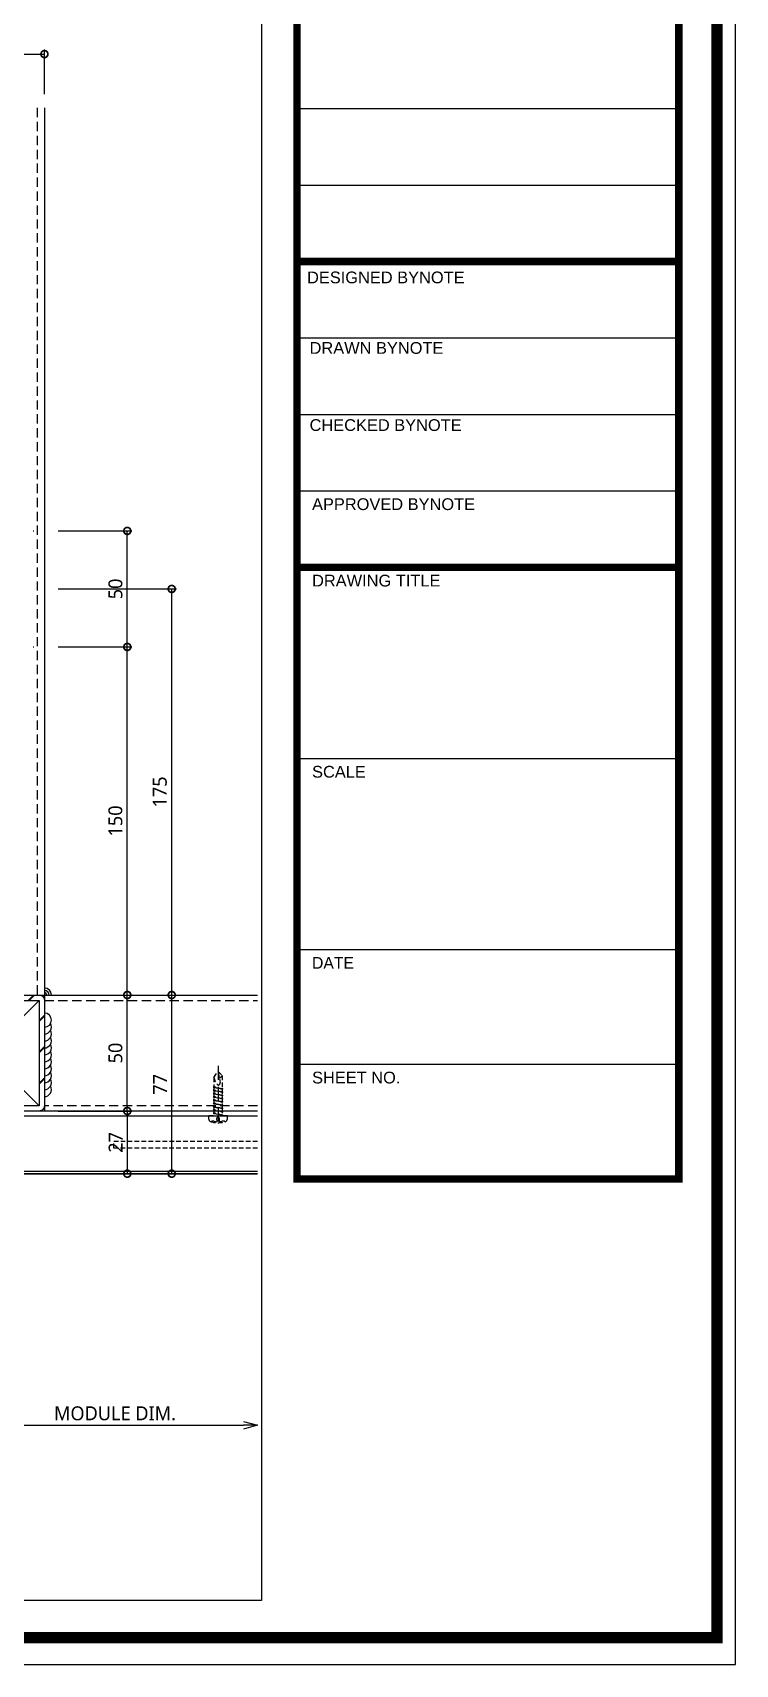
# Model space of a CAD drawing. Header units: millimetres. Extents: x 3584 to 9537, y 842 to 7828.
# Drawn here: x 6472 to 6776, y 1887 to 2591 of the extents above; entities that cross this region are included whole.
import ezdxf

# ---------------------------------------------------------------- set-up
doc = ezdxf.new("R2010")
doc.units = ezdxf.units.MM
doc.set_wipeout_variables(frame=1)
for name, pattern in [('CENTER', [50.8, 31.75, -6.35, 6.35, -6.35]), ('DOT2', [3.175, 0, -3.175]), ('HIDDEN', [3, 2, -1])]:
    doc.linetypes.add(name, pattern=pattern)
doc.layers.get('DEFPOINTS').update_dxf_attribs({"color": 142, "lineweight": 30})
for name, color, linetype in [('0-CEN', 1, 'CENTER'), ('0-DIM', 7, 'Continuous'), ('0-WELDING', 1, 'Continuous'), ('2', 2, 'Continuous'), ('2-SCREW-BOLT', 2, 'Continuous'), ('4', 4, 'Continuous'), ('7', 7, 'Continuous'), ('Net truc', 31, 'CENTER'), ('nt', 34, 'Continuous'), ('TE 07', 7, 'Continuous')]:
    doc.layers.add(name, color=color, linetype=linetype)
doc.layers.add('1-2', color=10, linetype='DOT2', lineweight=35)
doc.layers.add('def', color=213, linetype='Continuous', plot=False)
doc.styles.get("Standard").update_dxf_attribs({"font": 'arial.ttf'})
doc.styles.add('맑은고딕', font='malgun.ttf')
doc.dimstyles.new('HD-2', dxfattribs={"dimscale": 2, "dimtxt": 3, "dimasz": 3, "dimexe": 1, "dimexo": 3, "dimgap": 1, "dimtad": 1, "dimdec": 1, "dimzin": 12, "dimdsep": 46, "dimtxsty": '맑은고딕', "dimblk": 'DOTSMALL', "dimcen": 1, "dimclrd": 2, "dimclre": 2, "dimclrt": 7, "dimadec": 1, "dimazin": 2, "dimtfac": 1, "dimtdec": 1, "dimtix": 1, "dimtmove": 2, "dimatfit": 3, "dimfxl": 1, "dimtolj": 1, "dimtzin": 12, "dimlwd": -1, "dimlwe": -1, "dimarcsym": 0})

# ---------------------------------------------------------------- blocks, each defined once
blk = doc.blocks.new('50X50X2.3T')
h = blk.add_hatch()
h.set_pattern_fill('ANSI32', color=8)
h.set_pattern_definition([(45, (0, 0), (-6.7352, 6.7352), []), (45, (0.449, 0), (-6.7352, 6.7352), [])])
edge = h.paths.add_edge_path()
edge.add_line((-22.7, 25), (22.7, 25))
edge.add_arc((22.7, 22.7), 2.3, 0, 90, ccw=False)
edge.add_line((25, 22.7), (25, -22.7))
edge.add_arc((22.7, -22.7), 2.3, -90, 0, ccw=False)
edge.add_line((22.7, -25), (-22.7, -25))
edge.add_arc((-22.7, -22.7), 2.3, 180, 270, ccw=False)
edge.add_line((-25, -22.7), (-25, 22.7))
edge.add_arc((-22.7, 22.7), 2.3, 90, 180, ccw=False)
h.paths.add_polyline_path([(-22.7, 22.7), (22.7, 22.7), (22.7, -22.7), (-22.7, -22.7)], flags=16)
at = {"layer": '0-CEN'}
for p, q in [((-22.7, 22.7), (22.7, -22.7)), ((22.7, 22.7), (-22.7, -22.7))]:
    blk.add_line(p, q, dxfattribs=at)
at = {"layer": '7'}
blk.add_lwpolyline([(-22.7, 25), (22.7, 25, -0.414214), (25, 22.7), (25, -22.7, -0.414214), (22.7, -25), (-22.7, -25, -0.414214), (-25, -22.7), (-25, 22.7, -0.414214)], format="xyb", close=True, dxfattribs=at)
blk.add_lwpolyline([(-22.7, 22.7), (22.7, 22.7), (22.7, -22.7), (-22.7, -22.7)], close=True, dxfattribs=at)
at = {"layer": 'def'}
blk.add_lwpolyline([(-25, 25), (25, 25), (25, -25), (-25, -25)], close=True, dxfattribs=at)
blk = doc.blocks.new('WL03')
for radius in [3, 2, 1]:
    blk.add_arc((0, 0), radius, 0, 90)
blk = doc.blocks.new('WE-03')
at = {"layer": '0-WELDING'}
blk.add_blockref('WL03', (0, 0), dxfattribs=at)
blk = doc.blocks.new('_DOTSMALL')
at = {"color": 0, "linetype": 'ByBlock', "const_width": 0.5}
blk.add_lwpolyline([(-0.0625, 0, 1), (0.0625, 0, 1)], format="xyb", close=True, dxfattribs=at)
blk = doc.blocks.new('_Open30')
at = {"color": 0, "linetype": 'ByBlock', "lineweight": -2}
for p, q in [((-1, 0.27), (0, 0)), ((0, 0), (-1, -0.27)), ((0, 0), (-1, 0))]:
    blk.add_line(p, q, dxfattribs=at)
blk = doc.blocks.new('*D60')
at = {"layer": '0-DIM', "color": 2, "transparency": 16777216}
for p, q in [((6452.58, 2091.88), (6452.58, 1988.36)), ((6452.58, 1990.36), (6563.46, 1990.36))]:
    blk.add_line(p, q, dxfattribs=at)
at = {"layer": 'DEFPOINTS', "color": 0, "transparency": 16777216}
for p in [(6452.58, 2097.88), (6569.46, 2098.78), (6569.46, 1990.36)]:
    blk.add_point(p, dxfattribs=at)
at = {"layer": '0-DIM', "color": 2, "transparency": 16777216, "xscale": 6, "yscale": 6, "zscale": 6, "rotation": 180}
blk.add_blockref('_DOTSMALL', (6452.58, 1990.36), dxfattribs=at)
at = {"layer": '0-DIM', "color": 2, "transparency": 16777216, "xscale": 6, "yscale": 6, "zscale": 6}
blk.add_blockref('_Open30', (6569.46, 1990.36), dxfattribs=at)
at = {"layer": '0-DIM', "color": 7, "transparency": 16777216, "insert": (6508.02, 1995.46), "char_height": 6, "attachment_point": 5, "style": '맑은고딕'}
blk.add_mtext('\\A1;MODULE DIM.', dxfattribs=at)
blk = doc.blocks.new('*D71')
at = {"layer": '0-DIM', "color": 2, "transparency": 16777216}
for p, q in [((6427.58, 2564.05), (6427.58, 2583.26)), ((6427.58, 2581.26), (6477.58, 2581.26)), ((6477.58, 2564.05), (6477.58, 2583.26))]:
    blk.add_line(p, q, dxfattribs=at)
at = {"layer": 'DEFPOINTS', "color": 0, "transparency": 16777216}
for p in [(6477.58, 2581.26), (6427.58, 2558.05), (6477.58, 2558.05)]:
    blk.add_point(p, dxfattribs=at)
at = {"layer": '0-DIM', "color": 2, "transparency": 16777216, "xscale": 6, "yscale": 6, "zscale": 6, "rotation": 180}
blk.add_blockref('_DOTSMALL', (6427.58, 2581.26), dxfattribs=at)
at = {"layer": '0-DIM', "color": 2, "transparency": 16777216, "xscale": 6, "yscale": 6, "zscale": 6}
blk.add_blockref('_DOTSMALL', (6477.58, 2581.26), dxfattribs=at)
at = {"layer": '0-DIM', "color": 7, "transparency": 16777216, "insert": (6452.58, 2586.36), "char_height": 6, "attachment_point": 5, "style": '맑은고딕'}
blk.add_mtext('\\A1;50', dxfattribs=at)
blk = doc.blocks.new('*U44')
at = {"layer": '0-WELDING'}
for centre, end in [((3, 0), 180), ((6, 0), 120), ((9, 0), 120), ((12, 0), 120), ((15, 0), 120), ((18, 0), 120), ((21, 0), 120), ((24, 0), 120), ((27, 0), 120), ((30, 0), 120), ((33, 0), 120)]:
    blk.add_arc(centre, 3, 0, end, dxfattribs=at)
blk = doc.blocks.new('*D48')
at = {"layer": '0-DIM', "color": 2, "transparency": 16777216}
for p, q in [((6483.58, 2125.78), (6515.33, 2125.78)), ((6513.33, 2125.78), (6513.33, 2098.78)), ((6483.58, 2098.78), (6515.33, 2098.78))]:
    blk.add_line(p, q, dxfattribs=at)
at = {"layer": 'DEFPOINTS', "color": 0, "transparency": 16777216}
for p in [(6477.58, 2125.78), (6477.58, 2098.78), (6513.33, 2098.78)]:
    blk.add_point(p, dxfattribs=at)
at = {"layer": '0-DIM', "color": 2, "transparency": 16777216, "xscale": 6, "yscale": 6, "zscale": 6}
for p, rotation in [((6513.33, 2125.78), 90), ((6513.33, 2098.78), 270)]:
    blk.add_blockref('_DOTSMALL', p, dxfattribs=dict(at, rotation=rotation))
at = {"layer": '0-DIM', "color": 7, "transparency": 16777216, "insert": (6508.28, 2112.28), "char_height": 6, "attachment_point": 5, "rotation": 90, "style": '맑은고딕'}
blk.add_mtext('\\A1;27', dxfattribs=at)
blk = doc.blocks.new('*D49')
at = {"layer": '0-DIM', "color": 2, "transparency": 16777216}
for p, q in [((6483.58, 2175.78), (6515.33, 2175.78)), ((6513.33, 2125.78), (6513.33, 2175.78)), ((6483.58, 2125.78), (6515.33, 2125.78))]:
    blk.add_line(p, q, dxfattribs=at)
at = {"layer": 'DEFPOINTS', "color": 0, "transparency": 16777216}
for p in [(6477.58, 2175.78), (6513.33, 2175.78), (6477.58, 2125.78)]:
    blk.add_point(p, dxfattribs=at)
at = {"layer": '0-DIM', "color": 2, "transparency": 16777216, "xscale": 6, "yscale": 6, "zscale": 6}
for p, rotation in [((6513.33, 2175.78), 90), ((6513.33, 2125.78), 270)]:
    blk.add_blockref('_DOTSMALL', p, dxfattribs=dict(at, rotation=rotation))
at = {"layer": '0-DIM', "color": 7, "transparency": 16777216, "insert": (6508.23, 2150.78), "char_height": 6, "attachment_point": 5, "rotation": 90, "style": '맑은고딕'}
blk.add_mtext('\\A1;50', dxfattribs=at)
blk = doc.blocks.new('*D50')
at = {"layer": '0-DIM', "color": 2, "transparency": 16777216}
for p, q in [((6483.58, 2175.78), (6534.49, 2175.78)), ((6532.49, 2098.78), (6532.49, 2175.78)), ((6483.58, 2098.78), (6534.49, 2098.78))]:
    blk.add_line(p, q, dxfattribs=at)
at = {"layer": 'DEFPOINTS', "color": 0, "transparency": 16777216}
for p in [(6477.58, 2175.78), (6532.49, 2175.78), (6477.58, 2098.78)]:
    blk.add_point(p, dxfattribs=at)
at = {"layer": '0-DIM', "color": 2, "transparency": 16777216, "xscale": 6, "yscale": 6, "zscale": 6}
for p, rotation in [((6532.49, 2175.78), 90), ((6532.49, 2098.78), 270)]:
    blk.add_blockref('_DOTSMALL', p, dxfattribs=dict(at, rotation=rotation))
at = {"layer": '0-DIM', "color": 7, "transparency": 16777216, "insert": (6527.49, 2137.28), "char_height": 6, "attachment_point": 5, "rotation": 90, "style": '맑은고딕'}
blk.add_mtext('\\A1;77', dxfattribs=at)
blk = doc.blocks.new('*D51')
at = {"layer": '0-DIM', "color": 2, "transparency": 16777216}
for p, q in [((6483.58, 2350.78), (6534.49, 2350.78)), ((6532.49, 2175.78), (6532.49, 2350.78)), ((6483.58, 2175.78), (6534.49, 2175.78))]:
    blk.add_line(p, q, dxfattribs=at)
at = {"layer": 'DEFPOINTS', "color": 0, "transparency": 16777216}
for p in [(6477.58, 2350.78), (6532.49, 2350.78), (6477.58, 2175.78)]:
    blk.add_point(p, dxfattribs=at)
at = {"layer": '0-DIM', "color": 2, "transparency": 16777216, "xscale": 6, "yscale": 6, "zscale": 6}
for p, rotation in [((6532.49, 2350.78), 90), ((6532.49, 2175.78), 270)]:
    blk.add_blockref('_DOTSMALL', p, dxfattribs=dict(at, rotation=rotation))
at = {"layer": '0-DIM', "color": 7, "transparency": 16777216, "insert": (6527.37, 2263.28), "char_height": 6, "attachment_point": 5, "rotation": 90, "style": '맑은고딕'}
blk.add_mtext('\\A1;175', dxfattribs=at)
blk = doc.blocks.new('*D52')
at = {"layer": '0-DIM', "color": 2, "transparency": 16777216}
for p, q in [((6483.58, 2325.78), (6515.33, 2325.78)), ((6513.33, 2175.78), (6513.33, 2325.78)), ((6483.58, 2175.78), (6515.33, 2175.78))]:
    blk.add_line(p, q, dxfattribs=at)
at = {"layer": 'DEFPOINTS', "color": 0, "transparency": 16777216}
for p in [(6477.58, 2325.78), (6513.33, 2325.78), (6477.58, 2175.78)]:
    blk.add_point(p, dxfattribs=at)
at = {"layer": '0-DIM', "color": 2, "transparency": 16777216, "xscale": 6, "yscale": 6, "zscale": 6}
for p, rotation in [((6513.33, 2325.78), 90), ((6513.33, 2175.78), 270)]:
    blk.add_blockref('_DOTSMALL', p, dxfattribs=dict(at, rotation=rotation))
at = {"layer": '0-DIM', "color": 7, "transparency": 16777216, "insert": (6508.21, 2250.78), "char_height": 6, "attachment_point": 5, "rotation": 90, "style": '맑은고딕'}
blk.add_mtext('\\A1;150', dxfattribs=at)
blk = doc.blocks.new('*D53')
at = {"layer": '0-DIM', "color": 2, "transparency": 16777216}
for p, q in [((6483.58, 2375.78), (6515.33, 2375.78)), ((6513.33, 2325.78), (6513.33, 2375.78)), ((6483.58, 2325.78), (6515.33, 2325.78))]:
    blk.add_line(p, q, dxfattribs=at)
at = {"layer": 'DEFPOINTS', "color": 0, "transparency": 16777216}
for p in [(6477.58, 2375.78), (6513.33, 2375.78), (6477.58, 2325.78)]:
    blk.add_point(p, dxfattribs=at)
at = {"layer": '0-DIM', "color": 2, "transparency": 16777216, "xscale": 6, "yscale": 6, "zscale": 6}
for p, rotation in [((6513.33, 2375.78), 90), ((6513.33, 2325.78), 270)]:
    blk.add_blockref('_DOTSMALL', p, dxfattribs=dict(at, rotation=rotation))
at = {"layer": '0-DIM', "color": 7, "transparency": 16777216, "insert": (6508.23, 2350.78), "char_height": 6, "attachment_point": 5, "rotation": 90, "style": '맑은고딕'}
blk.add_mtext('\\A1;50', dxfattribs=at)
blk = doc.blocks.new('AL-TEMPLATE')
at = {"color": 9}
for p, q in [((2716.82, 1259.85), (2800.02, 1259.85)), ((2716.82, 1243.21), (2800.02, 1243.21)), ((2716.82, 1209.93), (2800.02, 1209.93)), ((2716.82, 1193.29), (2800.02, 1193.29)), ((2716.82, 1176.65), (2800.02, 1176.65)), ((2716.82, 1118.41), (2800.02, 1118.41)), ((2716.82, 1076.81), (2800.02, 1076.81)), ((2716.82, 1051.85), (2800.02, 1051.85))]:
    blk.add_line(p, q, dxfattribs=at)
for points, const_width in [([(1976.34, 1509.45), (2808.34, 1509.45), (2808.34, 927.05), (1976.34, 927.05)], 2.5), ([(2716.82, 1409.8), (2800.02, 1409.8), (2800.02, 1026.89), (2716.82, 1026.89)], 1.66)]:
    blk.add_lwpolyline(points, close=True, dxfattribs=dict(at, const_width=const_width))
at = {"color": 9, "const_width": 1.66}
for points in [[(2716.82, 1226.57), (2800.02, 1226.57)], [(2716.82, 1160.01), (2800.02, 1160.01)]]:
    blk.add_lwpolyline(points, dxfattribs=at)
at = {"layer": 'nt', "color": 254, "linetype": 'Continuous', "ltscale": 2}
blk.add_lwpolyline([(1972.34, 1515.25), (1972.34, 921.25), (2812.34, 921.25), (2812.34, 1515.25)], close=True, dxfattribs=at)
at = {"layer": 'TE 07'}
blk.add_lwpolyline([(1984.07, 1501.32), (2709.08, 1501.32), (2709.08, 935.18), (1984.07, 935.18)], close=True, dxfattribs=at)
at = {"color": 9, "attachment_point": 1}
for s, insert, char_height, width in [('DESIGNED BYNOTE', (2719.01, 1224.39), 2.5559, 438.9676), ('DRAWN BYNOTE', (2719.56, 1209.04), 2.5559, 438.9676), ('CHECKED BYNOTE', (2719.56, 1192.25), 2.5559, 438.9676), ('APPROVED BYNOTE', (2720.1, 1175.04), 2.5559, 438.9676), ('DRAWING TITLE', (2720.1, 1158.4), 2.5559, 438.9675), ('SCALE', (2720.1, 1116.8), 2.556, 438.9675), ('{\\fﾱﾼﾸﾲ|b0|i0|c129|p49;DATE}', (2720.1, 1075.2), 2.5559, 438.9675), ('SHEET NO.', (2720.1, 1050.24), 2.556, 438.9675)]:
    blk.add_mtext(s, dxfattribs=dict(at, insert=insert, char_height=char_height, width=width))

msp = doc.modelspace()

# ---------------------------------------------------------------- linework, layer by layer
at = {"layer": '1-2', "ltscale": 2}
for p, q in [((6427.58, 2375.78), (6477.58, 2375.78)), ((6402.58, 2350.78), (6477.58, 2350.78)), ((6427.58, 2325.78), (6477.58, 2325.78))]:
    msp.add_line(p, q, dxfattribs=at)
at = {"layer": '2', "color": 8, "linetype": 'HIDDEN'}
for p, q in [((6550.73, 2140.24), (6550.73, 2126.74)), ((6554.23, 2141.04), (6554.23, 2126.74)), ((6550.73, 2126.83), (6550.73, 2123.78)), ((6554.23, 2126.83), (6554.23, 2123.78))]:
    msp.add_line(p, q, dxfattribs=at)
msp.add_lwpolyline([(6552.48, 2142.78), (6553.37, 2138.07, -0.346664), (6552.86, 2137.04, -0.325529), (6552.28, 2137.15, -0.145857), (6550.73, 2140.24), (6552.48, 2142.78), (6554.23, 2141.04)], format="xyb", dxfattribs=at)
msp.add_arc((6553.42, 2141.21), 0.825, 230.33383, 347.95578, dxfattribs=at)
at = {"layer": '2-SCREW-BOLT', "color": 8, "linetype": 'HIDDEN'}
for p, q in [((6550.53, 2123.78), (6548.4, 2123.78)), ((6549.98, 2123.78), (6554.98, 2123.78)), ((6549.98, 2123.78), (6554.98, 2123.78)), ((6556.56, 2123.78), (6554.81, 2123.78))]:
    msp.add_line(p, q, dxfattribs=at)
msp.add_lwpolyline([(6548.4, 2123.78), (6548.4, 2122.59, 0.334238), (6549.46, 2121.17, 0.141196), (6555.49, 2121.17, 0.334238), (6556.56, 2122.59), (6556.56, 2123.78)], format="xyb", dxfattribs=at)
msp.add_lwpolyline([(6555.49, 2121.17), (6555.22, 2121.39), (6554.91, 2121.48), (6554.59, 2121.46), (6554.26, 2121.38), (6553.95, 2121.27), (6553.67, 2121.15), (6553.43, 2121.06), (6553.25, 2121.04), (6553.13, 2121.11), (6553.07, 2121.25), (6553.05, 2121.45), (6553.06, 2121.7), (6553.07, 2121.97), (6553.08, 2122.24), (6553.07, 2122.5), (6553.03, 2122.72), (6552.94, 2122.9), (6552.81, 2123.03), (6552.65, 2123.11), (6552.48, 2123.13), (6552.31, 2123.11), (6552.15, 2123.03), (6552.02, 2122.9), (6551.93, 2122.72), (6551.88, 2122.5), (6551.87, 2122.24), (6551.89, 2121.97), (6551.9, 2121.7), (6551.91, 2121.45), (6551.89, 2121.25), (6551.83, 2121.11), (6551.71, 2121.04), (6551.53, 2121.06), (6551.29, 2121.15), (6551, 2121.27), (6550.69, 2121.38), (6550.37, 2121.46), (6550.05, 2121.48), (6549.74, 2121.39), (6549.46, 2121.17)], dxfattribs=at)
at = {"layer": '4'}
msp.add_lwpolyline([(6569.46, 2098.78), (6453.48, 2098.78), (6453.48, 2123.78), (6569.46, 2123.78)], dxfattribs=at)
at = {"layer": '4', "color": 8, "linetype": 'HIDDEN'}
msp.add_lwpolyline([(6569.46, 2109.78), (6507.48, 2109.78), (6507.48, 2112.78), (6569.46, 2112.78)], dxfattribs=at)
at = {"layer": '7', "color": 8, "linetype": 'HIDDEN', "ltscale": 2}
for p, q in [((6474.38, 2558.05), (6474.38, 2175.78)), ((6477.58, 2173.48), (6569.46, 2173.48)), ((6569.46, 2128.08), (6477.58, 2128.08))]:
    msp.add_line(p, q, dxfattribs=at)
at = {"layer": '7'}
for p, q in [((6477.58, 2558.05), (6477.58, 2175.78)), ((6427.58, 2175.78), (6477.58, 2175.78)), ((6477.58, 2175.78), (6569.46, 2175.78)), ((6569.46, 2125.78), (6477.58, 2125.78))]:
    msp.add_line(p, q, dxfattribs=at)
at = {"layer": '7', "color": 4}
msp.add_lwpolyline([(6569.46, 2099.78), (6454.58, 2099.78), (6454.58, 2123.78), (6453.58, 2123.78), (6453.58, 2098.78), (6569.46, 2098.78)], dxfattribs=at)
at = {"layer": 'Net truc', "color": 8, "linetype": 'HIDDEN', "ltscale": 3}
msp.add_line((6552.48, 2145.26), (6552.48, 2118.58), dxfattribs=at)

# ---------------------------------------------------------------- block references
msp.add_blockref('WE-03', (6477.58, 2175.78))
at = {"rotation": 270}
msp.add_blockref('*U44', (6477.58, 2167.98), dxfattribs=at)
at = {"layer": '7'}
msp.add_blockref('50X50X2.3T', (6452.58, 2150.78), dxfattribs=at)

# ---------------------------------------------------------------- dimensions: what is measured, and where the dimension line sits
at = {"layer": '0-DIM'}
dim = msp.add_linear_dim(base=(6477.58, 2581.26), p1=(6427.58, 2558.05), p2=(6477.58, 2558.05), dimstyle='HD-2', dxfattribs=at)
dim.commit()
dim.dimension.update_dxf_attribs({"geometry": '*D71', "text_midpoint": (6452.58, 2586.36)})
for base, p1, p2, picture, middle in [((6513.33, 2375.78), (6477.58, 2325.78), (6477.58, 2375.78), '*D53', (6508.23, 2350.78)), ((6532.49, 2350.78), (6477.58, 2175.78), (6477.58, 2350.78), '*D51', (6527.37, 2263.28)), ((6513.33, 2325.78), (6477.58, 2175.78), (6477.58, 2325.78), '*D52', (6508.21, 2250.78)), ((6513.33, 2175.78), (6477.58, 2125.78), (6477.58, 2175.78), '*D49', (6508.23, 2150.78)), ((6532.49, 2175.78), (6477.58, 2098.78), (6477.58, 2175.78), '*D50', (6527.49, 2137.28)), ((6513.33, 2098.78), (6477.58, 2125.78), (6477.58, 2098.78), '*D48', (6508.28, 2112.28))]:
    dim = msp.add_linear_dim(base=base, p1=p1, p2=p2, angle=90, dimstyle='HD-2', dxfattribs=at)
    dim.commit()
    dim.dimension.update_dxf_attribs({"geometry": picture, "text_midpoint": middle})
dim = msp.add_linear_dim(base=(6569.46, 1990.36), p1=(6452.58, 2097.88), p2=(6569.46, 2098.78), text='MODULE DIM.', dimstyle='HD-2', override={"dimblk1": 'DOTSMALL', "dimblk2": 'Open30', "dimsah": 1, "dimse2": 1}, dxfattribs=at)
dim.commit()
dim.dimension.update_dxf_attribs({"geometry": '*D60', "text_midpoint": (6508.02, 1995.46)})

# ---------------------------------------------------------------- next in the draw order: wipeouts: each hides what was drawn before it
at = {"color": 8, "linetype": 'HIDDEN'}
msp.add_wipeout([(6550.38, 2124.84), (6550.73, 2125.04), (6552.48, 2124.45), (6554.23, 2124.21), (6554.58, 2124.05), (6554.23, 2123.85), (6552.48, 2124.45), (6550.73, 2124.68)], dxfattribs=at)

# ---------------------------------------------------------------- next in the draw order: linework, layer by layer
msp.add_lwpolyline([(6550.38, 2124.84), (6550.73, 2124.68), (6554.23, 2124.21), (6554.58, 2124.05), (6554.23, 2123.85), (6550.73, 2125.04), (6550.38, 2124.84), (6554.58, 2124.05)], close=True, dxfattribs=at)

# ---------------------------------------------------------------- next in the draw order: wipeouts: each hides what was drawn before it
msp.add_wipeout([(6550.38, 2126.25), (6550.73, 2126.45), (6552.48, 2125.86), (6554.23, 2125.62), (6554.58, 2125.46), (6554.23, 2125.26), (6552.48, 2125.86), (6550.73, 2126.09)], dxfattribs=at)

# ---------------------------------------------------------------- next in the draw order: linework, layer by layer
msp.add_lwpolyline([(6550.38, 2126.25), (6550.73, 2126.09), (6554.23, 2125.62), (6554.58, 2125.46), (6554.23, 2125.26), (6550.73, 2126.45), (6550.38, 2126.25), (6554.58, 2125.46)], close=True, dxfattribs=at)

# ---------------------------------------------------------------- next in the draw order: wipeouts: each hides what was drawn before it
msp.add_wipeout([(6550.38, 2127.66), (6550.73, 2127.86), (6552.48, 2127.27), (6554.23, 2127.03), (6554.58, 2126.87), (6554.23, 2126.67), (6552.48, 2127.27), (6550.73, 2127.5)], dxfattribs=at)

# ---------------------------------------------------------------- next in the draw order: linework, layer by layer
msp.add_lwpolyline([(6550.38, 2127.66), (6550.73, 2127.5), (6554.23, 2127.03), (6554.58, 2126.87), (6554.23, 2126.67), (6550.73, 2127.86), (6550.38, 2127.66), (6554.58, 2126.87)], close=True, dxfattribs=at)

# ---------------------------------------------------------------- next in the draw order: wipeouts: each hides what was drawn before it
msp.add_wipeout([(6550.38, 2129.07), (6550.73, 2129.27), (6552.48, 2128.68), (6554.23, 2128.44), (6554.58, 2128.28), (6554.23, 2128.08), (6552.48, 2128.68), (6550.73, 2128.91)], dxfattribs=at)

# ---------------------------------------------------------------- next in the draw order: linework, layer by layer
msp.add_lwpolyline([(6550.38, 2129.07), (6550.73, 2128.91), (6554.23, 2128.44), (6554.58, 2128.28), (6554.23, 2128.08), (6550.73, 2129.27), (6550.38, 2129.07), (6554.58, 2128.28)], close=True, dxfattribs=at)

# ---------------------------------------------------------------- next in the draw order: wipeouts: each hides what was drawn before it
msp.add_wipeout([(6550.38, 2130.48), (6550.73, 2130.68), (6552.48, 2130.09), (6554.23, 2129.85), (6554.58, 2129.69), (6554.23, 2129.49), (6552.48, 2130.09), (6550.73, 2130.32)], dxfattribs=at)

# ---------------------------------------------------------------- next in the draw order: linework, layer by layer
msp.add_lwpolyline([(6550.38, 2130.48), (6550.73, 2130.32), (6554.23, 2129.85), (6554.58, 2129.69), (6554.23, 2129.49), (6550.73, 2130.68), (6550.38, 2130.48), (6554.58, 2129.69)], close=True, dxfattribs=at)

# ---------------------------------------------------------------- next in the draw order: wipeouts: each hides what was drawn before it
msp.add_wipeout([(6550.38, 2131.89), (6550.73, 2132.09), (6552.48, 2131.5), (6554.23, 2131.26), (6554.58, 2131.1), (6554.23, 2130.9), (6552.48, 2131.5), (6550.73, 2131.73)], dxfattribs=at)

# ---------------------------------------------------------------- next in the draw order: linework, layer by layer
msp.add_lwpolyline([(6550.38, 2131.89), (6550.73, 2131.73), (6554.23, 2131.26), (6554.58, 2131.1), (6554.23, 2130.9), (6550.73, 2132.09), (6550.38, 2131.89), (6554.58, 2131.1)], close=True, dxfattribs=at)

# ---------------------------------------------------------------- next in the draw order: wipeouts: each hides what was drawn before it
msp.add_wipeout([(6550.38, 2133.3), (6550.73, 2133.5), (6552.48, 2132.91), (6554.23, 2132.67), (6554.58, 2132.51), (6554.23, 2132.31), (6552.48, 2132.91), (6550.73, 2133.14)], dxfattribs=at)

# ---------------------------------------------------------------- next in the draw order: linework, layer by layer
msp.add_lwpolyline([(6550.38, 2133.3), (6550.73, 2133.14), (6554.23, 2132.67), (6554.58, 2132.51), (6554.23, 2132.31), (6550.73, 2133.5), (6550.38, 2133.3), (6554.58, 2132.51)], close=True, dxfattribs=at)

# ---------------------------------------------------------------- next in the draw order: wipeouts: each hides what was drawn before it
msp.add_wipeout([(6550.38, 2134.71), (6550.73, 2134.91), (6552.48, 2134.32), (6554.23, 2134.08), (6554.58, 2133.92), (6554.23, 2133.72), (6552.48, 2134.32), (6550.73, 2134.55)], dxfattribs=at)

# ---------------------------------------------------------------- next in the draw order: linework, layer by layer
msp.add_lwpolyline([(6550.38, 2134.71), (6550.73, 2134.55), (6554.23, 2134.08), (6554.58, 2133.92), (6554.23, 2133.72), (6550.73, 2134.91), (6550.38, 2134.71), (6554.58, 2133.92)], close=True, dxfattribs=at)

# ---------------------------------------------------------------- next in the draw order: wipeouts: each hides what was drawn before it
msp.add_wipeout([(6550.38, 2136.12), (6550.73, 2136.32), (6552.48, 2135.73), (6554.23, 2135.49), (6554.58, 2135.33), (6554.23, 2135.13), (6552.48, 2135.73), (6550.73, 2135.96)], dxfattribs=at)

# ---------------------------------------------------------------- next in the draw order: linework, layer by layer
msp.add_lwpolyline([(6550.38, 2136.12), (6550.73, 2135.96), (6554.23, 2135.49), (6554.58, 2135.33), (6554.23, 2135.13), (6550.73, 2136.32), (6550.38, 2136.12), (6554.58, 2135.33)], close=True, dxfattribs=at)

# ---------------------------------------------------------------- next in the draw order: block references
at = {"layer": '4', "xscale": 1.98, "yscale": 1.98, "zscale": 1.98}
msp.add_blockref('AL-TEMPLATE', (1207.24, 63.26), dxfattribs=at)

doc.saveas('drawing.dxf')
